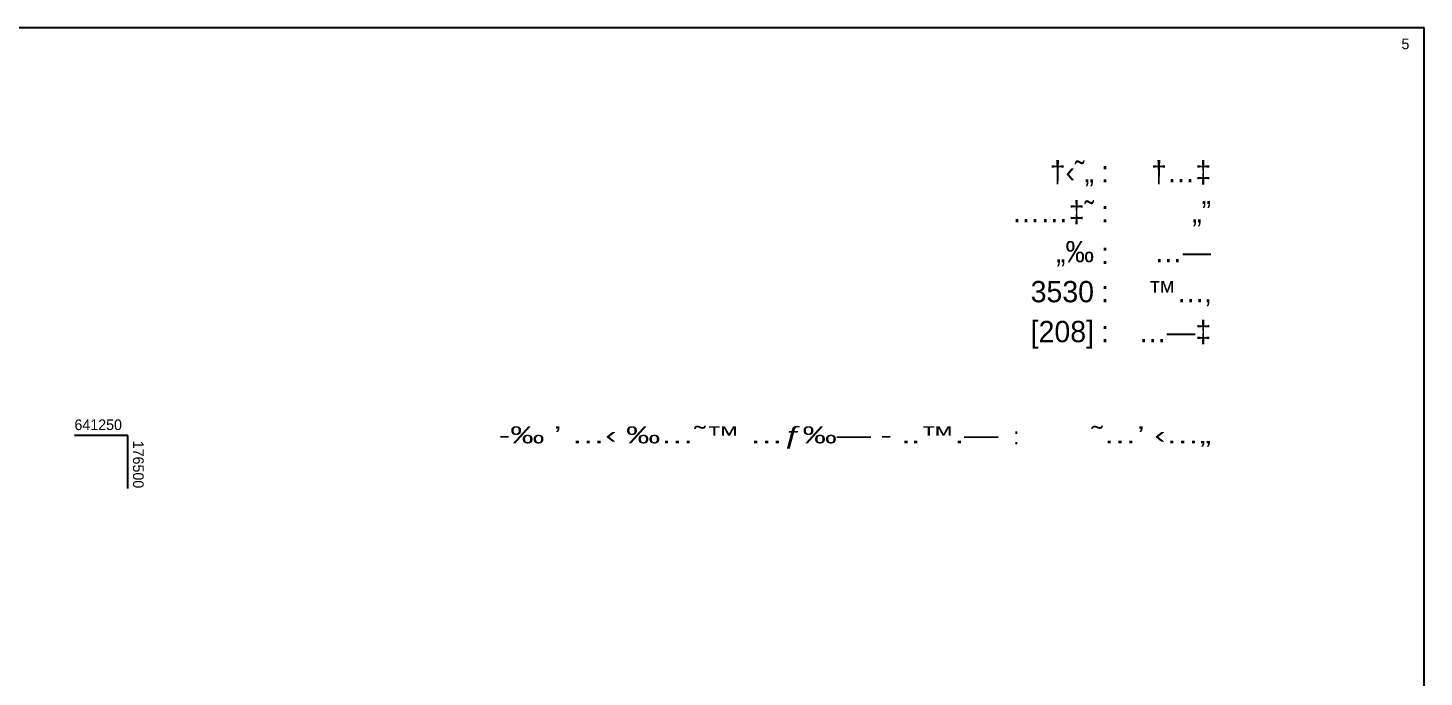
# Model space of a CAD drawing. Header units: metres. Extents: x 175929 to 176804, y 640596 to 641380.
# Drawn here: x 176476.6 to 176804.4, y 641193.3 to 641345.6 of the extents above; entities that cross this region are included whole.
import ezdxf
from ezdxf.enums import TextEntityAlignment as Align

# ---------------------------------------------------------------- set-up
doc = ezdxf.new("R2010")
doc.units = ezdxf.units.M
doc.layers.add('C1640', color=7, linetype='Continuous', lineweight=0)
doc.layers.add('C1680', color=8, linetype='Continuous')
doc.styles.add('HEBTXT', font='HEBTXT.shx')
doc.styles.add('TAZAR_HEBTXT', font='HEBTXT')

# ---------------------------------------------------------------- blocks, each defined once
blk = doc.blocks.new('BORDER')
at = {"color": 0}
for p, q in [((1, 1), (0, 1)), ((1, 0), (1, 1))]:
    blk.add_line(p, q, dxfattribs=at)
blk = doc.blocks.new('C1640')
at = {"style": 'HEBTXT'}
for s, height, p in [(':', 4, (-59.21713987584781, -25)), ('†…‡', 4, (-40, -25)), (':', 4, (-59.21713987584781, -32.5)), ('„”', 4, (-40, -32.5)), (':', 4, (-59.21713987584781, -40.3134289469856)), ('…—', 4, (-40, -40)), (':', 4, (-59.21713987584781, -47.5)), ('™…‚', 4, (-40, -47.5)), ('…—‡', 4, (-40, -55)), (':', 4, (-59.21713987584781, -55)), (':', 3.2, (-76, -75))]:
    blk.add_text(s, height=height, dxfattribs=at).set_placement(p, align=Align.TOP_RIGHT)
at = {"style": 'HEBTXT', "width": 1.5}
blk.add_text('˜…’ ‹…„', height=3.2, dxfattribs=at).set_placement((-40, -78), align=Align.RIGHT)
at = {"style": 'HEBTXT'}
for tag, p in [('REGION', (-62, -25)), ('COUNTY', (-62, -32.5)), ('SETTLEMENT', (-62, -40)), ('GUSH_NUM', (-62, -47.5)), ('PARCELS', (-62, -55))]:
    blk.add_attdef(tag, text='', height=4, dxfattribs=at).set_placement(p, align=Align.TOP_RIGHT)
at = {"style": 'HEBTXT', "flags": 1}
for tag, p in [('PROCESS_TYPE', (-28, -26.05126795932074)), ('SCALE', (-28, -29.71124183388343)), ('GRID_NAME', (-28, -27.93935800615986)), ('WORK_ORDER', (-27.77546872494986, -34.72851436510385)), ('REGISTER_STATUS', (-28, -36.96298133969705)), ('SETTLEMENT_CODE', (-28, -38.898635215578)), ('GENERAL_COMMENT', (-28, -40.89661481900504))]:
    blk.add_attdef(tag, p, '', height=1, dxfattribs=at)
at = {"style": 'HEBTXT', "width": 1.5}
blk.add_attdef('ORDERER', text='', height=3.2, dxfattribs=at).set_placement((-80, -78), align=Align.RIGHT)

msp = doc.modelspace()

# ---------------------------------------------------------------- linework, layer by layer
at = {"layer": 'C1680'}
for p, q in [((176500, 641250), (176487.5, 641250)), ((176500, 641237.5), (176500, 641250))]:
    msp.add_line(p, q, dxfattribs=at)

# ---------------------------------------------------------------- block references
at = {"layer": 'C1640'}
ref = msp.add_blockref('C1640', (176804.3863131482, 641345.6163196504), dxfattribs=dict(at, xscale=1.25, yscale=1.25, zscale=1.25))
ref.add_attrib('REGION', '†‹˜„', dxfattribs={"layer": '0', "color": 0, "height": 5, "style": 'TAZAR_HEBTXT'}).set_placement((176726.8863131482, 641314.3663196504), align=Align.TOP_RIGHT)
ref.add_attrib('COUNTY', '……‡˜', dxfattribs={"layer": '0', "color": 0, "height": 5, "style": 'TAZAR_HEBTXT'}).set_placement((176726.8863131482, 641304.9913196504), align=Align.TOP_RIGHT)
ref.add_attrib('SETTLEMENT', '„‰', dxfattribs={"layer": '0', "color": 0, "height": 5, "style": 'TAZAR_HEBTXT'}).set_placement((176726.8863131482, 641295.6163196504), align=Align.TOP_RIGHT)
ref.add_attrib('GUSH_NUM', '3530', dxfattribs={"layer": '0', "color": 0, "height": 5, "style": 'TAZAR_HEBTXT'}).set_placement((176726.8863131482, 641286.2413196504), align=Align.TOP_RIGHT)
ref.add_attrib('PARCELS', '[208]', dxfattribs={"layer": '0', "color": 0, "height": 5, "style": 'TAZAR_HEBTXT'}).set_placement((176726.8863131482, 641276.8663196503), align=Align.TOP_RIGHT)
ref.add_attrib('ORDERER', '-‰ ’ …‹ ‰…˜™ …ƒ‰— - ..™.—', dxfattribs={"layer": '0', "color": 0, "height": 4, "style": 'TAZAR_HEBTXT', "width": 1.5}).set_placement((176704.3863131482, 641248.1163196504), align=Align.RIGHT)
at = {"layer": 'C1680', "xscale": 875, "yscale": 750, "zscale": 2}
msp.add_blockref('BORDER', (175929.3863131482, 640595.6163196504), dxfattribs=at)

# ---------------------------------------------------------------- texts
at = {"layer": 'C1680', "style": 'HEBTXT'}
msp.add_text('5', height=2.5, dxfattribs=at).set_placement((176800.9345031428, 641340.6232198293), align=Align.RIGHT)
msp.add_text('641250', height=2.5, dxfattribs=at).set_placement((176487.5, 641251.25))
msp.add_text('176500', height=2.5, rotation=270, dxfattribs=at).set_placement((176501.25, 641248.75))

doc.saveas('drawing.dxf')
